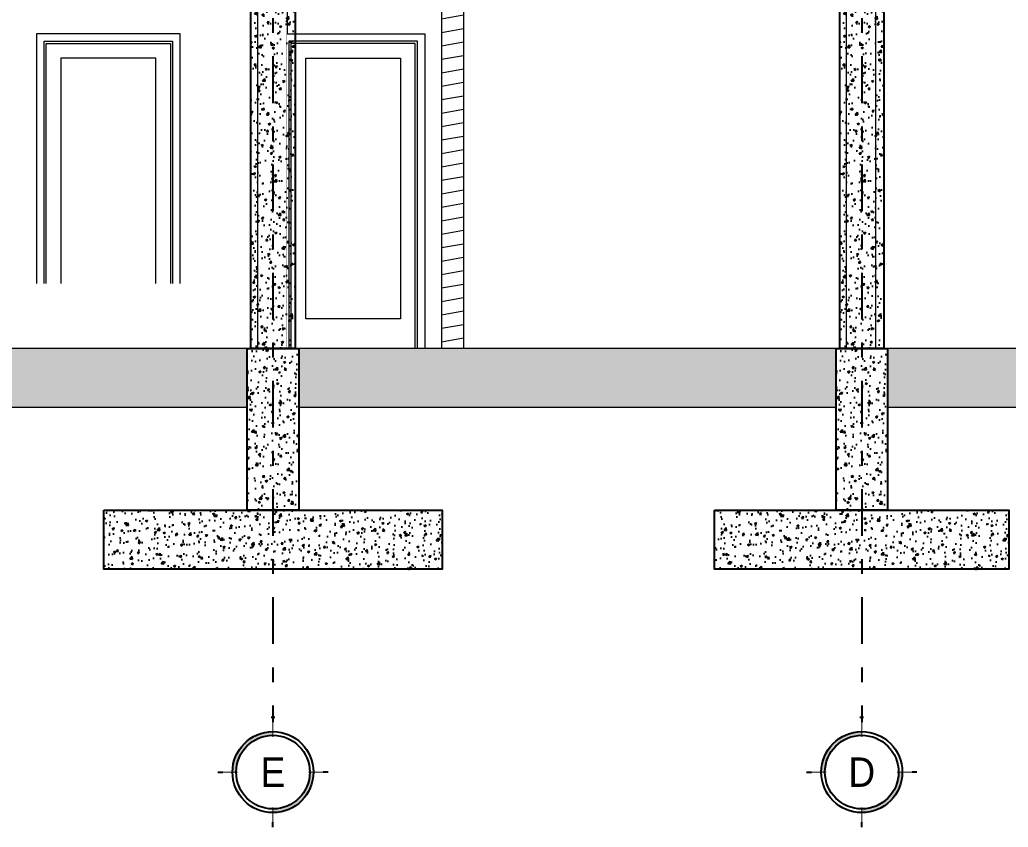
# Model space of a CAD drawing. Header units: metres. Extents: x 0 to 22, y -3 to 11.8.
# Drawn here: x 3.69 to 10.41, y -2.96 to 2.52 of the extents above; entities that cross this region are included whole.
import ezdxf
from ezdxf.enums import TextEntityAlignment as Align

# ---------------------------------------------------------------- set-up
doc = ezdxf.new("R2010")
doc.units = ezdxf.units.M
doc.header["$MEASUREMENT"] = 0
doc.linetypes.add('DASHDOT', pattern=[25.4, 12.7, -6.35, 0, -6.35])
doc.linetypes.add('Xref_Alzado 2$0$Wipeout_Contour', pattern=[1000, 0, -1000])
for name, color, linetype in [('Eje', 5, 'DASHDOT'), ('Globo Eje', 1, 'Continuous'), ('TEXTO', 7, 'Continuous'), ('Xref_Alzado 2 Est$0$00-COLUMNAS', 253, 'Continuous'), ('Xref_Alzado 2$0$Archicad Doors', 7, 'Continuous'), ('Xref_Alzado 2$0$Estructura - Forjados', 7, 'Continuous'), ('Xref_Alzado 2$0$Estructura - Muros', 7, 'Continuous')]:
    doc.layers.add(name, color=color, linetype=linetype)
for name, color, linetype, lineweight in [('Xref_Alzado 2 Est$0$00-VIGAS', 4, 'Continuous', 13), ('Xref_Alzado 2$0$Estructura - Forjados_Pen_No__1', 7, 'Continuous', 13), ('Xref_Alzado 2$0$Estructura - Muros_Pen_No__1', 7, 'Continuous', 13), ('Xref_Alzado 2$0$Estructura - Muros_Pen_No__175', 9, 'Continuous', 13)]:
    doc.layers.add(name, color=color, linetype=linetype, lineweight=lineweight)
doc.layers.add('Xref_Alzado 2$0$Archicad Doors_Pen_No__81', color=7, linetype='Continuous', lineweight=13, true_color=0x6a6a6a)
doc.layers.add('Xref_Alzado 2$0$Estructura - Muros_Pen_No__81', color=7, linetype='Continuous', lineweight=13, true_color=0x6a6a6a)
doc.styles.add('Arial', font='arial.ttf')

# ---------------------------------------------------------------- blocks, each defined once
blk = doc.blocks.new('Xref_Alzado 2$0$Section Element_28')
at = {"color": 254, "linetype": 'Xref_Alzado 2$0$Wipeout_Contour', "lineweight": 0, "ltscale": 35734.054499}
blk.add_wipeout([(-9610.4, -3300), (7082.5, -3300), (7082.5, -3000), (-9610.4, -3000)], dxfattribs=at).dxf.layer = 'Xref_Alzado 2$0$Estructura - Forjados'
at = {"layer": 'Xref_Alzado 2$0$Estructura - Forjados_Pen_No__1', "color": 7, "linetype": 'Continuous', "lineweight": 13}
for p, q in [((-5450.3, -3000), (-5450.9, -3000)), ((-5250.3, -3000), (-5450.3, -3000)), ((-4200.8, -3000), (-5250.3, -3000)), ((-4051, -3000), (-4200.8, -3000)), ((-1451.9, -3000), (-3490.8, -3000)), ((-1251.9, -3000), (-1451.9, -3000)), ((786.3, -3000), (-1251.9, -3000))]:
    blk.add_line(p, q, dxfattribs=at)
blk = doc.blocks.new('Xref_Alzado 2$0$Section Element_67')
at = {"color": 254, "linetype": 'Xref_Alzado 2$0$Wipeout_Contour', "lineweight": 0, "ltscale": 35227.531581}
blk.add_wipeout([(-5452, -300), (-5452, -2340), (-5450.9, -2340), (-5450.9, -3000), (-5450.3, -3000), (-5450.3, -300)], dxfattribs=at).dxf.layer = 'Xref_Alzado 2$0$Estructura - Muros'
at = {"color": 254, "linetype": 'Xref_Alzado 2$0$Wipeout_Contour', "lineweight": 0, "ltscale": 22985.660792}
blk.add_wipeout([(-5450.3, -300), (-5450.3, -3000), (-5250.3, -3000), (-5250.3, -300)], dxfattribs=at).dxf.layer = 'Xref_Alzado 2$0$Estructura - Muros'
at = {"layer": 'Xref_Alzado 2$0$Estructura - Muros_Pen_No__1', "color": 7, "linetype": 'Continuous', "lineweight": 13}
for p, q in [((-5450.3, -300), (-5450.3, -3000)), ((-5250.3, -300), (-5250.3, -3000))]:
    blk.add_line(p, q, dxfattribs=at)
at = {"layer": 'Xref_Alzado 2$0$Estructura - Muros_Pen_No__81', "color": 251, "linetype": 'Continuous', "lineweight": 13, "true_color": 0x6a6a6a}
blk.add_line((-5452, -300), (-5452, -2340), dxfattribs=at)
blk = doc.blocks.new('Xref_Alzado 2$0$Section Element_68')
at = {"color": 254, "linetype": 'Xref_Alzado 2$0$Wipeout_Contour', "lineweight": 0, "ltscale": 9353.037057}
blk.add_wipeout([(-1251.9, -300), (-1451.9, -300), (-1451.9, -3000), (-1251.9, -3000)], dxfattribs=at).dxf.layer = 'Xref_Alzado 2$0$Estructura - Muros'
at = {"layer": 'Xref_Alzado 2$0$Estructura - Muros_Pen_No__1', "color": 7, "linetype": 'Continuous', "lineweight": 13}
for p, q in [((-1451.9, -300), (-1451.9, -3000)), ((-1251.9, -300), (-1251.9, -3000))]:
    blk.add_line(p, q, dxfattribs=at)
blk = doc.blocks.new('Xref_Alzado 2$0$Section Element_69')
at = {"color": 254, "linetype": 'Xref_Alzado 2$0$Wipeout_Contour', "lineweight": 0, "ltscale": 28736.82405}
blk.add_wipeout([(-6951.9, -2560), (-6901.9, -2560), (-6901.9, -913), (-6951.9, -863)], dxfattribs=at).dxf.layer = 'Xref_Alzado 2$0$Archicad Doors'
at = {"color": 254, "linetype": 'Xref_Alzado 2$0$Wipeout_Contour', "lineweight": 0, "ltscale": 25188.373741}
blk.add_wipeout([(-6027.9, -2560), (-5977.9, -2560), (-5977.9, -863), (-6027.9, -913)], dxfattribs=at).dxf.layer = 'Xref_Alzado 2$0$Archicad Doors'
at = {"color": 254, "linetype": 'Xref_Alzado 2$0$Wipeout_Contour', "lineweight": 0, "ltscale": 26103.726817}
blk.add_wipeout([(-6951.9, -863), (-6901.9, -913), (-6027.9, -913), (-5977.9, -863)], dxfattribs=at).dxf.layer = 'Xref_Alzado 2$0$Archicad Doors'
at = {"layer": 'Xref_Alzado 2$0$Archicad Doors_Pen_No__81', "color": 251, "linetype": 'Continuous', "lineweight": 13, "true_color": 0x6a6a6a}
for p, q in [((-6951.9, -863), (-6951.9, -2560)), ((-5977.9, -863), (-6951.9, -863)), ((-5977.9, -2560), (-5977.9, -863))]:
    blk.add_line(p, q, dxfattribs=at)
at = {"color": 254, "linetype": 'Xref_Alzado 2$0$Wipeout_Contour', "lineweight": 0, "ltscale": 28624.943441}
blk.add_wipeout([(-6886.9, -940), (-6901.9, -940), (-6901.9, -2560), (-6886.9, -2560)], dxfattribs=at).dxf.layer = 'Xref_Alzado 2$0$Archicad Doors'
at = {"color": 254, "linetype": 'Xref_Alzado 2$0$Wipeout_Contour', "lineweight": 0, "ltscale": 25327.973262}
blk.add_wipeout([(-6042.9, -2560), (-6027.9, -2560), (-6027.9, -940), (-6042.9, -940)], dxfattribs=at).dxf.layer = 'Xref_Alzado 2$0$Archicad Doors'
at = {"color": 254, "linetype": 'Xref_Alzado 2$0$Wipeout_Contour', "lineweight": 0, "ltscale": 52254.278053}
blk.add_wipeout([(-6901.9, -913), (-6901.9, -940), (-6886.9, -940), (-6886.9, -928), (-6042.9, -928), (-6042.9, -940), (-6027.9, -940), (-6027.9, -913)], dxfattribs=at).dxf.layer = 'Xref_Alzado 2$0$Archicad Doors'
at = {"color": 254, "linetype": 'Xref_Alzado 2$0$Wipeout_Contour', "lineweight": 0, "ltscale": 28428.372654}
blk.add_wipeout([(-6886.9, -2560), (-6786.9, -2560), (-6786.9, -1028), (-6886.9, -1028)], dxfattribs=at).dxf.layer = 'Xref_Alzado 2$0$Archicad Doors'
at = {"color": 254, "linetype": 'Xref_Alzado 2$0$Wipeout_Contour', "lineweight": 0, "ltscale": 25575.688135}
blk.add_wipeout([(-6142.9, -2560), (-6042.9, -2560), (-6042.9, -1028), (-6142.9, -1028)], dxfattribs=at).dxf.layer = 'Xref_Alzado 2$0$Archicad Doors'
at = {"color": 254, "linetype": 'Xref_Alzado 2$0$Wipeout_Contour', "lineweight": 0, "ltscale": 39248.4784}
blk.add_wipeout([(-6042.9, -928), (-6886.9, -928), (-6886.9, -1028), (-6786.9, -1028), (-6142.9, -1028), (-6042.9, -1028)], dxfattribs=at).dxf.layer = 'Xref_Alzado 2$0$Archicad Doors'
at = {"layer": 'Xref_Alzado 2$0$Archicad Doors_Pen_No__81', "color": 251, "linetype": 'Continuous', "lineweight": 13, "true_color": 0x6a6a6a}
for p, q in [((-6901.9, -2560), (-6901.9, -913)), ((-6901.9, -913), (-6027.9, -913)), ((-6886.9, -1028), (-6886.9, -928)), ((-6886.9, -928), (-6042.9, -928)), ((-6042.9, -928), (-6042.9, -1028)), ((-6027.9, -913), (-6027.9, -2560)), ((-6886.9, -2560), (-6886.9, -1028)), ((-6042.9, -1028), (-6042.9, -2560))]:
    blk.add_line(p, q, dxfattribs=at)
at = {"color": 254, "linetype": 'Xref_Alzado 2$0$Wipeout_Contour', "lineweight": 0, "ltscale": 27001.140908}
blk.add_wipeout([(-6786.9, -2560), (-6142.9, -2560), (-6142.9, -1028), (-6786.9, -1028)], dxfattribs=at).dxf.layer = 'Xref_Alzado 2$0$Archicad Doors'
at = {"layer": 'Xref_Alzado 2$0$Archicad Doors_Pen_No__81', "color": 251, "linetype": 'Continuous', "lineweight": 13, "true_color": 0x6a6a6a}
for p, q in [((-6786.9, -1028), (-6786.9, -2560)), ((-6142.9, -1028), (-6786.9, -1028)), ((-6142.9, -2560), (-6142.9, -1028))]:
    blk.add_line(p, q, dxfattribs=at)
blk = doc.blocks.new('Xref_Alzado 2$0$Section Element_70')
at = {"color": 254, "linetype": 'Xref_Alzado 2$0$Wipeout_Contour', "lineweight": 0, "ltscale": 19411.772981}
blk.add_wipeout([(-4315, -3000), (-4315, -863), (-4365, -913), (-4365, -3000)], dxfattribs=at).dxf.layer = 'Xref_Alzado 2$0$Archicad Doors'
at = {"color": 254, "linetype": 'Xref_Alzado 2$0$Wipeout_Contour', "lineweight": 0, "ltscale": 22729.167524}
blk.add_wipeout([(-5250.3, -3000), (-5239, -3000), (-5239, -913), (-5250.3, -901.7)], dxfattribs=at).dxf.layer = 'Xref_Alzado 2$0$Archicad Doors'
at = {"color": 254, "linetype": 'Xref_Alzado 2$0$Wipeout_Contour', "lineweight": 0, "ltscale": 24825.357831}
blk.add_wipeout([(-5250.3, -901.7), (-5239, -913), (-4365, -913), (-4315, -863), (-5250.3, -863)], dxfattribs=at).dxf.layer = 'Xref_Alzado 2$0$Archicad Doors'
at = {"layer": 'Xref_Alzado 2$0$Archicad Doors_Pen_No__81', "color": 251, "linetype": 'Continuous', "lineweight": 13, "true_color": 0x6a6a6a}
for p, q in [((-5250.3, -863), (-4315, -863)), ((-4315, -863), (-4315, -3000))]:
    blk.add_line(p, q, dxfattribs=at)
at = {"color": 254, "linetype": 'Xref_Alzado 2$0$Wipeout_Contour', "lineweight": 0, "ltscale": 22691.800358}
blk.add_wipeout([(-5239, -3000), (-5224, -3000), (-5224, -940), (-5239, -940)], dxfattribs=at).dxf.layer = 'Xref_Alzado 2$0$Archicad Doors'
at = {"color": 254, "linetype": 'Xref_Alzado 2$0$Wipeout_Contour', "lineweight": 0, "ltscale": 19550.152211}
blk.add_wipeout([(-4380, -940), (-4380, -3000), (-4365, -3000), (-4365, -940)], dxfattribs=at).dxf.layer = 'Xref_Alzado 2$0$Archicad Doors'
at = {"color": 254, "linetype": 'Xref_Alzado 2$0$Wipeout_Contour', "lineweight": 0, "ltscale": 39136.153424}
blk.add_wipeout([(-5239, -913), (-5239, -940), (-5224, -940), (-5224, -928), (-4380, -928), (-4380, -940), (-4365, -940), (-4365, -913)], dxfattribs=at).dxf.layer = 'Xref_Alzado 2$0$Archicad Doors'
at = {"color": 254, "linetype": 'Xref_Alzado 2$0$Wipeout_Contour', "lineweight": 0, "ltscale": 22316.461134}
blk.add_wipeout([(-5224, -2800), (-5124, -2800), (-5124, -1028), (-5224, -1028)], dxfattribs=at).dxf.layer = 'Xref_Alzado 2$0$Archicad Doors'
at = {"color": 254, "linetype": 'Xref_Alzado 2$0$Wipeout_Contour', "lineweight": 0, "ltscale": 19576.925663}
blk.add_wipeout([(-4380, -2800), (-4380, -1028), (-4480, -1028), (-4480, -2800)], dxfattribs=at).dxf.layer = 'Xref_Alzado 2$0$Archicad Doors'
at = {"color": 254, "linetype": 'Xref_Alzado 2$0$Wipeout_Contour', "lineweight": 0, "ltscale": 29429.054853}
blk.add_wipeout([(-5224, -928), (-5224, -1028), (-5124, -1028), (-4480, -1028), (-4380, -1028), (-4380, -928)], dxfattribs=at).dxf.layer = 'Xref_Alzado 2$0$Archicad Doors'
at = {"color": 254, "linetype": 'Xref_Alzado 2$0$Wipeout_Contour', "lineweight": 0, "ltscale": 33580.262459}
blk.add_wipeout([(-5224, -3000), (-4380, -3000), (-4380, -2800), (-4480, -2800), (-5124, -2800), (-5224, -2800)], dxfattribs=at).dxf.layer = 'Xref_Alzado 2$0$Archicad Doors'
at = {"layer": 'Xref_Alzado 2$0$Archicad Doors_Pen_No__81', "color": 251, "linetype": 'Continuous', "lineweight": 13, "true_color": 0x6a6a6a}
for p, q in [((-5239, -913), (-5239, -3000)), ((-4365, -913), (-5239, -913)), ((-5224, -928), (-5224, -1028)), ((-4380, -928), (-5224, -928)), ((-4380, -1028), (-4380, -928)), ((-4365, -3000), (-4365, -913)), ((-5224, -1028), (-5224, -2800)), ((-4380, -2800), (-4380, -1028)), ((-5224, -2800), (-5224, -3000)), ((-4380, -3000), (-4380, -2800))]:
    blk.add_line(p, q, dxfattribs=at)
at = {"color": 254, "linetype": 'Xref_Alzado 2$0$Wipeout_Contour', "lineweight": 0, "ltscale": 20944.616808}
blk.add_wipeout([(-5124, -2800), (-4480, -2800), (-4480, -1028), (-5124, -1028)], dxfattribs=at).dxf.layer = 'Xref_Alzado 2$0$Archicad Doors'
at = {"layer": 'Xref_Alzado 2$0$Archicad Doors_Pen_No__81', "color": 251, "linetype": 'Continuous', "lineweight": 13, "true_color": 0x6a6a6a}
for p, q in [((-5124, -2800), (-5124, -1028)), ((-5124, -1028), (-4480, -1028)), ((-4480, -1028), (-4480, -2800)), ((-4480, -2800), (-5124, -2800))]:
    blk.add_line(p, q, dxfattribs=at)
blk = doc.blocks.new('Xref_Alzado 2$0$Section Element_103')
at = {"color": 254, "linetype": 'Xref_Alzado 2$0$Wipeout_Contour', "lineweight": 0, "ltscale": 27603.045952}
blk.add_wipeout([(-4200.8, -3000), (-4051, -3000), (-4051, -2100), (-4050.8, -2100), (-4050.8, -300), (-4200.8, -300)], dxfattribs=at).dxf.layer = 'Xref_Alzado 2$0$Estructura - Muros'
at = {"layer": 'Xref_Alzado 2$0$Estructura - Muros_Pen_No__175', "linetype": 'Continuous', "lineweight": 13}
h = blk.add_hatch(dxfattribs=at)
h.set_pattern_fill('MADERA', color=9, style=0, pattern_type=2)
h.set_pattern_definition([(10, (0, 0), (-15.6283, 88.6327), [])])
h.paths.add_polyline_path([(-4200.8, -3000), (-4051, -3000), (-4051, -2100), (-4050.8, -2100), (-4050.8, -300), (-4200.8, -300)])
at = {"layer": 'Xref_Alzado 2$0$Estructura - Muros_Pen_No__1', "color": 7, "linetype": 'Continuous', "lineweight": 13}
for p, q in [((-4200.8, -300), (-4200.8, -3000)), ((-4050.8, -300), (-4050.8, -3000))]:
    blk.add_line(p, q, dxfattribs=at)
blk = doc.blocks.new('Xref_Alzado 2')
at = {"layer": 'Xref_Alzado 2$0$Archicad Doors', "lineweight": 0, "xscale": 0.001, "yscale": 0.001, "zscale": 0.001}
blk.add_blockref('Xref_Alzado 2$0$Section Element_69', (10.7602, 3.289), dxfattribs=at)
at = {"layer": 'Xref_Alzado 2$0$Estructura - Forjados', "lineweight": 0, "xscale": 0.001, "yscale": 0.001, "zscale": 0.001}
blk.add_blockref('Xref_Alzado 2$0$Section Element_28', (10.7602, 3.289), dxfattribs=at)
at = {"layer": 'Xref_Alzado 2$0$Estructura - Muros', "lineweight": 0, "xscale": 0.001, "yscale": 0.001, "zscale": 0.001}
for name in ['Xref_Alzado 2$0$Section Element_67', 'Xref_Alzado 2$0$Section Element_103', 'Xref_Alzado 2$0$Section Element_68']:
    blk.add_blockref(name, (10.7602, 3.289), dxfattribs=at)
at = {"layer": 'Xref_Alzado 2$0$Archicad Doors', "lineweight": 0, "xscale": 0.001, "yscale": 0.001, "zscale": 0.001}
blk.add_blockref('Xref_Alzado 2$0$Section Element_70', (10.7602, 3.289), dxfattribs=at)
blk = doc.blocks.new('Xref_Alzado 2 Est')
at = {"layer": 'Xref_Alzado 2 Est$0$00-COLUMNAS'}
h = blk.add_hatch(dxfattribs=at)
h.set_pattern_fill('AR-CONC', color=256, scale=0.02)
h.set_pattern_definition([(50, (23.43514, 3.28895), (0.143452, -0.0125504), [0.015, -0.165]), (355, (23.43514, 3.28895), (-0.0277503, 0.1504384), [0.012, -0.132]), (100.45144, (23.4471, 3.2879), (0.1157018, 0.137888), [0.012748, -0.1402284]), (46.1842, (23.43514, 3.32895), (0.2134483, -0.0331039), [0.0225, -0.2475]), (96.6356, (23.45293, 3.3262), (0.1869324, 0.1948237), [0.019122, -0.2103428]), (351.1842, (23.43514, 3.32895), (0.1869324, 0.1948237), [0.018, -0.198]), (21, (23.45514, 3.31895), (0.1193814, -0.0805238), [0.015, -0.165]), (326, (23.45514, 3.31895), (0.0486631, 0.14503), [0.012, -0.132]), (71.45144, (23.46509, 3.31224), (0.1680445, 0.0645062), [0.012748, -0.1402284]), (37.5, (23.43514, 3.288953), (0.00243197, 0.06657877), [0, -0.1304, 0, -0.134, 0, -0.1325]), (7.5, (23.43514, 3.28895), (0.0526139, 0.07888234), [0, -0.0764, 0, -0.1274, 0, -0.0505]), (327.5, (23.39054, 3.28895), (0.10676449, -0.00451097), [0, -0.05, 0, -0.156, 0, -0.207]), (317.5, (23.37054, 3.28895), (0.11663723, 0.020021), [0, -0.065, 0, -0.1036, 0, -0.147])])
h.paths.add_polyline_path([(5.564, 3.289), (5.2638, 3.289), (5.2638, 0.289), (5.564, 0.289)])
h = blk.add_hatch(dxfattribs=at)
h.set_pattern_fill('AR-CONC', color=256, scale=0.02)
h.set_pattern_definition([(50, (27.43604, 3.28895), (0.143452, -0.0125504), [0.015, -0.165]), (355, (27.43604, 3.28895), (-0.0277503, 0.1504384), [0.012, -0.132]), (100.45144, (27.448, 3.2879), (0.1157018, 0.137888), [0.012748, -0.1402284]), (46.1842, (27.43604, 3.32895), (0.2134483, -0.0331039), [0.0225, -0.2475]), (96.6356, (27.45383, 3.3262), (0.1869324, 0.1948237), [0.019122, -0.2103428]), (351.1842, (27.43604, 3.32895), (0.1869324, 0.1948237), [0.018, -0.198]), (21, (27.45604, 3.31895), (0.1193814, -0.0805238), [0.015, -0.165]), (326, (27.45604, 3.31895), (0.0486631, 0.14503), [0.012, -0.132]), (71.45144, (27.46599, 3.31224), (0.1680445, 0.0645062), [0.012748, -0.1402284]), (37.5, (27.436043, 3.288953), (0.00243197, 0.06657877), [0, -0.1304, 0, -0.134, 0, -0.1325]), (7.5, (27.43604, 3.28895), (0.0526139, 0.07888234), [0, -0.0764, 0, -0.1274, 0, -0.0505]), (327.5, (27.391443, 3.288953), (0.10676449, -0.00451097), [0, -0.05, 0, -0.156, 0, -0.207]), (317.5, (27.37144, 3.28895), (0.11663723, 0.020021), [0, -0.065, 0, -0.1036, 0, -0.147])])
h.paths.add_polyline_path([(9.5649, 3.289), (9.2647, 3.289), (9.2647, 0.289), (9.5649, 0.289)])
h = blk.add_hatch(dxfattribs=at)
h.set_pattern_fill('AR-CONC', color=256, scale=0.02)
h.set_pattern_definition([(50, (4.89529, 1.0833), (0.143452, -0.0125504), [0.015, -0.165]), (355, (4.89529, 1.0833), (-0.02775, 0.150438), [0.012, -0.132]), (100.4514, (4.90724, 1.08225), (0.115702, 0.137888), [0.012748, -0.140228]), (46.184, (4.89529, 1.1233), (0.213448, -0.033104), [0.0225, -0.2475]), (96.636, (4.91307, 1.12054), (0.186932, 0.194824), [0.019122, -0.210343]), (351.184, (4.89529, 1.1233), (0.186932, 0.194824), [0.018, -0.198]), (21, (4.91529, 1.1133), (0.1193814, -0.080524), [0.015, -0.165]), (326, (4.91529, 1.1133), (0.048663, 0.14503), [0.012, -0.132]), (71.4514, (4.92524, 1.10658), (0.1680445, 0.064506), [0.012748, -0.140228]), (37.5, (4.895287, 1.083295), (0.002432, 0.0665788), [0, -0.1304, 0, -0.134, 0, -0.1325]), (7.5, (4.89529, 1.083295), (0.052614, 0.0788823), [0, -0.0764, 0, -0.1274, 0, -0.0505]), (327.5, (4.850687, 1.083295), (0.1067645, -0.004511), [0, -0.05, 0, -0.156, 0, -0.207]), (317.5, (4.83069, 1.083295), (0.1166372, 0.020021), [0, -0.065, 0, -0.1036, 0, -0.147])])
h.paths.add_polyline_path([(5.2389, -0.811), (5.5889, -0.811), (5.5889, 0.289), (5.2389, 0.289)])
h = blk.add_hatch(dxfattribs=at)
h.set_pattern_fill('AR-CONC', color=256, scale=0.02)
h.set_pattern_definition([(50, (8.89619, 1.0833), (0.143452, -0.0125504), [0.015, -0.165]), (355, (8.89619, 1.0833), (-0.02775, 0.150438), [0.012, -0.132]), (100.4514, (8.90814, 1.08225), (0.115702, 0.137888), [0.012748, -0.140228]), (46.184, (8.89619, 1.1233), (0.213448, -0.033104), [0.0225, -0.2475]), (96.636, (8.91397, 1.12054), (0.186932, 0.194824), [0.019122, -0.210343]), (351.184, (8.89619, 1.1233), (0.186932, 0.194824), [0.018, -0.198]), (21, (8.91619, 1.1133), (0.1193814, -0.080524), [0.015, -0.165]), (326, (8.91619, 1.1133), (0.048663, 0.14503), [0.012, -0.132]), (71.4514, (8.92614, 1.10658), (0.1680445, 0.064506), [0.012748, -0.140228]), (37.5, (8.89619, 1.083295), (0.002432, 0.0665788), [0, -0.1304, 0, -0.134, 0, -0.1325]), (7.5, (8.89619, 1.083295), (0.052614, 0.0788823), [0, -0.0764, 0, -0.1274, 0, -0.0505]), (327.5, (8.85159, 1.083295), (0.1067645, -0.004511), [0, -0.05, 0, -0.156, 0, -0.207]), (317.5, (8.83159, 1.083295), (0.1166372, 0.020021), [0, -0.065, 0, -0.1036, 0, -0.147])])
h.paths.add_polyline_path([(9.2398, -0.811), (9.5898, -0.811), (9.5898, 0.289), (9.2398, 0.289)])
h = blk.add_hatch(dxfattribs=at)
h.set_pattern_fill('AR-CONC', color=256, scale=0.02)
h.set_pattern_definition([(50, (5.56234, -0.01105), (0.143452, -0.0125504), [0.015, -0.165]), (355, (5.56234, -0.01105), (-0.02775, 0.150438), [0.012, -0.132]), (100.451, (5.57429, -0.0121), (0.115702, 0.137888), [0.012748, -0.140228]), (46.184, (5.56234, 0.02895), (0.213448, -0.033104), [0.0225, -0.2475]), (96.636, (5.58012, 0.0262), (0.186932, 0.194824), [0.019122, -0.210343]), (351.184, (5.56234, 0.02895), (0.186932, 0.194824), [0.018, -0.198]), (21, (5.58234, 0.01895), (0.1193814, -0.080524), [0.015, -0.165]), (326, (5.58234, 0.01895), (0.048663, 0.14503), [0.012, -0.132]), (71.4514, (5.59228, 0.01224), (0.168044, 0.064506), [0.012748, -0.140228]), (37.5, (5.562336, -0.01105), (0.002432, 0.0665788), [0, -0.1304, 0, -0.134, 0, -0.1325]), (7.5, (5.562336, -0.01105), (0.052614, 0.0788823), [0, -0.0764, 0, -0.1274, 0, -0.0505]), (327.5, (5.517736, -0.01105), (0.1067645, -0.004511), [0, -0.05, 0, -0.156, 0, -0.207]), (317.5, (5.49774, -0.01105), (0.116637, 0.020021), [0, -0.065, 0, -0.1036, 0, -0.147])])
h.paths.add_polyline_path([(4.2639, -0.811), (4.2639, -1.211), (6.5639, -1.211), (6.5639, -0.811)])
h = blk.add_hatch(dxfattribs=at)
h.set_pattern_fill('AR-CONC', color=256, scale=0.02)
h.set_pattern_definition([(50, (9.41324, -0.01105), (0.143452, -0.01255), [0.015, -0.165]), (355, (9.41324, -0.01105), (-0.02775, 0.150438), [0.012, -0.132]), (100.451, (9.42519, -0.0121), (0.115702, 0.137888), [0.012748, -0.140228]), (46.184, (9.41324, 0.02895), (0.213448, -0.033104), [0.0225, -0.2475]), (96.636, (9.43102, 0.0262), (0.186932, 0.194824), [0.019122, -0.210343]), (351.184, (9.41324, 0.02895), (0.186932, 0.194824), [0.018, -0.198]), (21, (9.43324, 0.01895), (0.119381, -0.080524), [0.015, -0.165]), (326, (9.43324, 0.01895), (0.048663, 0.14503), [0.012, -0.132]), (71.451, (9.44319, 0.01224), (0.168044, 0.064506), [0.012748, -0.140228]), (37.5, (9.413237, -0.011047), (0.002432, 0.0665788), [0, -0.1304, 0, -0.134, 0, -0.1325]), (7.5, (9.41324, -0.01105), (0.052614, 0.0788823), [0, -0.0764, 0, -0.1274, 0, -0.0505]), (327.5, (9.368637, -0.01105), (0.1067645, -0.004511), [0, -0.05, 0, -0.156, 0, -0.207]), (317.5, (9.34864, -0.01105), (0.116637, 0.020021), [0, -0.065, 0, -0.1036, 0, -0.147])])
h.paths.add_polyline_path([(8.4148, -0.811), (8.4148, -1.211), (10.4148, -1.211), (10.4148, -0.811)])
at = {"layer": 'Xref_Alzado 2 Est$0$00-VIGAS'}
h = blk.add_hatch(dxfattribs=at)
h.set_pattern_fill('AR-CONC', color=256, scale=0.02)
h.set_pattern_definition([(50, (1.25833, -3.01105), (0.143452, -0.0125504), [0.015, -0.165]), (355, (1.25833, -3.01105), (-0.0277503, 0.1504384), [0.012, -0.132]), (100.4514, (1.27028, -3.0121), (0.1157018, 0.137888), [0.012748, -0.1402284]), (46.1842, (1.25833, -2.97105), (0.213448, -0.033104), [0.0225, -0.2475]), (96.6356, (1.27611, -2.9738), (0.186932, 0.194824), [0.019122, -0.210343]), (351.184, (1.25833, -2.97105), (0.186932, 0.194824), [0.018, -0.198]), (21, (1.27833, -2.98105), (0.1193814, -0.0805238), [0.015, -0.165]), (326, (1.27833, -2.98105), (0.048663, 0.14503), [0.012, -0.132]), (71.4514, (1.28827, -2.98776), (0.1680445, 0.0645062), [0.012748, -0.1402284]), (37.5, (1.258326, -3.011047), (0.00243197, 0.06657877), [0, -0.1304, 0, -0.134, 0, -0.1325]), (7.5, (1.258326, -3.01105), (0.0526139, 0.0788823), [0, -0.0764, 0, -0.1274, 0, -0.0505]), (327.5, (1.213726, -3.011047), (0.1067645, -0.004511), [0, -0.05, 0, -0.156, 0, -0.207]), (317.5, (1.19373, -3.01105), (0.1166372, 0.020021), [0, -0.065, 0, -0.1036, 0, -0.147])])
h.paths.add_polyline_path([(5.2389, 0.289), (1.5643, 0.289), (1.5643, -0.111), (5.2389, -0.111)])
h = blk.add_hatch(dxfattribs=at)
h.set_pattern_fill('AR-CONC', color=256, scale=0.02)
h.set_pattern_definition([(50, (5.28295, -3.01105), (0.143452, -0.0125504), [0.015, -0.165]), (355, (5.28295, -3.01105), (-0.0277503, 0.1504384), [0.012, -0.132]), (100.4514, (5.2949, -3.0121), (0.1157018, 0.137888), [0.012748, -0.1402284]), (46.1842, (5.28295, -2.97105), (0.213448, -0.033104), [0.0225, -0.2475]), (96.6356, (5.30074, -2.9738), (0.186932, 0.194824), [0.019122, -0.210343]), (351.184, (5.28295, -2.97105), (0.186932, 0.194824), [0.018, -0.198]), (21, (5.30295, -2.98105), (0.1193814, -0.0805238), [0.015, -0.165]), (326, (5.30295, -2.98105), (0.048663, 0.14503), [0.012, -0.132]), (71.4514, (5.3129, -2.98776), (0.1680445, 0.0645062), [0.012748, -0.1402284]), (37.5, (5.28295, -3.011047), (0.00243197, 0.06657877), [0, -0.1304, 0, -0.134, 0, -0.1325]), (7.5, (5.28295, -3.01105), (0.0526139, 0.0788823), [0, -0.0764, 0, -0.1274, 0, -0.0505]), (327.5, (5.23835, -3.01105), (0.1067645, -0.004511), [0, -0.05, 0, -0.156, 0, -0.207]), (317.5, (5.21835, -3.01105), (0.1166372, 0.020021), [0, -0.065, 0, -0.1036, 0, -0.147])])
h.paths.add_polyline_path([(9.2398, -0.111), (9.2398, 0.289), (5.5889, 0.289), (5.5889, -0.111)])
h = blk.add_hatch(dxfattribs=at)
h.set_pattern_fill('AR-CONC', color=256, scale=0.02)
h.set_pattern_definition([(50, (9.28385, -3.01105), (0.143452, -0.0125504), [0.015, -0.165]), (355, (9.28385, -3.01105), (-0.0277503, 0.1504384), [0.012, -0.132]), (100.4514, (9.2958, -3.0121), (0.1157018, 0.137888), [0.012748, -0.1402284]), (46.1842, (9.28385, -2.97105), (0.213448, -0.033104), [0.0225, -0.2475]), (96.6356, (9.30164, -2.9738), (0.186932, 0.194824), [0.019122, -0.210343]), (351.184, (9.28385, -2.97105), (0.186932, 0.194824), [0.018, -0.198]), (21, (9.30385, -2.98105), (0.1193814, -0.0805238), [0.015, -0.165]), (326, (9.30385, -2.98105), (0.048663, 0.14503), [0.012, -0.132]), (71.4514, (9.3138, -2.98776), (0.1680445, 0.0645062), [0.012748, -0.1402284]), (37.5, (9.28385, -3.011047), (0.00243197, 0.06657877), [0, -0.1304, 0, -0.134, 0, -0.1325]), (7.5, (9.28385, -3.01105), (0.0526139, 0.0788823), [0, -0.0764, 0, -0.1274, 0, -0.0505]), (327.5, (9.23925, -3.011047), (0.1067645, -0.004511), [0, -0.05, 0, -0.156, 0, -0.207]), (317.5, (9.21925, -3.01105), (0.1166372, 0.020021), [0, -0.065, 0, -0.1036, 0, -0.147])])
h.paths.add_polyline_path([(13.2549, 0.289), (9.5898, 0.289), (9.5898, -0.111), (13.2549, -0.111)])
at = {"layer": 'Xref_Alzado 2 Est$0$00-COLUMNAS'}
for points in [[(5.2638, 3.289), (5.564, 3.289), (5.564, 0.289), (5.2638, 0.289)], [(9.2647, 3.289), (9.5649, 3.289), (9.5649, 0.289), (9.2647, 0.289)], [(5.5889, 0.289), (5.5889, -0.811), (5.2389, -0.811), (5.2389, 0.289)], [(9.5898, 0.289), (9.5898, -0.811), (9.2398, -0.811), (9.2398, 0.289)], [(4.2639, -0.811), (6.5639, -0.811), (6.5639, -1.211), (4.2639, -1.211)], [(8.4148, -0.811), (10.4148, -0.811), (10.4148, -1.211), (8.4148, -1.211)]]:
    blk.add_lwpolyline(points, close=True, dxfattribs=at)
at = {"layer": 'Xref_Alzado 2 Est$0$00-VIGAS'}
for points in [[(5.2389, 0.289), (1.5643, 0.289), (1.5643, -0.111), (5.2389, -0.111)], [(9.2398, 0.289), (5.5889, 0.289), (5.5889, -0.111), (9.2398, -0.111)], [(13.2549, 0.289), (9.5898, 0.289), (9.5898, -0.111), (13.2549, -0.111)]]:
    blk.add_lwpolyline(points, close=True, dxfattribs=at)
blk = doc.blocks.new('*U16')
at = {"layer": 'Globo Eje', "ltscale": 0.025, "true_color": 0x636466}
h = blk.add_hatch(color=251, dxfattribs=at)
h.dxf.hatch_style = 1
h.paths.add_polyline_path([(0, -16.8302, 0.414214), (-0.275, -17.1052), (-0.25, -17.1052, -0.414214), (0, -16.8552)])
h.paths.add_polyline_path([(0.275, -17.1052), (0.25, -17.1052, -0.414214), (0, -17.3552), (0, -17.3802, 0.414214)])
at = {"layer": 'Eje', "ltscale": 0.025}
for points in [[(0, -3.4221), (0, -16.731)], [(-0.0125, -16.731), (0, -16.731)], [(0, -16.731), (0.0125, -16.731)]]:
    blk.add_lwpolyline(points, dxfattribs=at)
at = {"layer": 'Globo Eje', "color": 251, "ltscale": 0.025, "true_color": 0x636466, "const_width": 0.00625}
for points in [[(0, -16.866), (0, -16.7647)], [(-0.24, -17.1052), (-0.3413, -17.1052)], [(0.24, -17.1052), (0.3413, -17.1052)], [(0, -17.3445), (0, -17.4457)]]:
    blk.add_lwpolyline(points, dxfattribs=at)
at = {"layer": 'Globo Eje', "ltscale": 0.025}
for points in [[(0, -16.731), (0, -16.7647)], [(-0.375, -17.1052), (-0.3413, -17.1052)], [(0.375, -17.1052), (0.3413, -17.1052)], [(0, -17.4795), (0, -17.4457)]]:
    blk.add_lwpolyline(points, dxfattribs=at)
at = {"layer": 'Globo Eje', "color": 1, "ltscale": 0.025}
blk.add_circle((0, -17.1052), 0.275, dxfattribs=at)
at = {"layer": 'Globo Eje', "color": 1, "ltscale": 0.01}
blk.add_circle((0, -17.1052), 0.25, dxfattribs=at)
at = {"layer": 'TEXTO', "color": 7, "ltscale": 0.025, "style": 'Arial', "width": 0.9, "flags": 8}
for tag, p in [('Eje1', (0, -3.0479)), ('Eje2', (0, -17.1052))]:
    blk.add_attdef(tag, text='', height=0.2, dxfattribs=at).set_placement(p, align=Align.MIDDLE_CENTER)

msp = doc.modelspace()

# ---------------------------------------------------------------- block references
msp.add_blockref('Xref_Alzado 2', (0, 0))

# ---------------------------------------------------------------- next in the draw order: block references
at = {"ltscale": 0.025}
ref = msp.add_blockref('*U16', (5.4139, 14.5155), dxfattribs=at)
ref.add_attrib('Eje2', 'E', dxfattribs={"layer": 'TEXTO', "color": 7, "ltscale": 0.025, "height": 0.2, "style": 'Arial', "width": 0.9}).set_placement((5.4139, -2.5897), align=Align.MIDDLE_CENTER)
ref = msp.add_blockref('*U16', (9.4148, 14.5155), dxfattribs=at)
ref.add_attrib('Eje2', 'D', dxfattribs={"layer": 'TEXTO', "color": 7, "ltscale": 0.025, "height": 0.2, "style": 'Arial', "width": 0.9}).set_placement((9.4148, -2.5897), align=Align.MIDDLE_CENTER)
msp.add_blockref('Xref_Alzado 2 Est', (0, 0))

doc.saveas('drawing.dxf')
